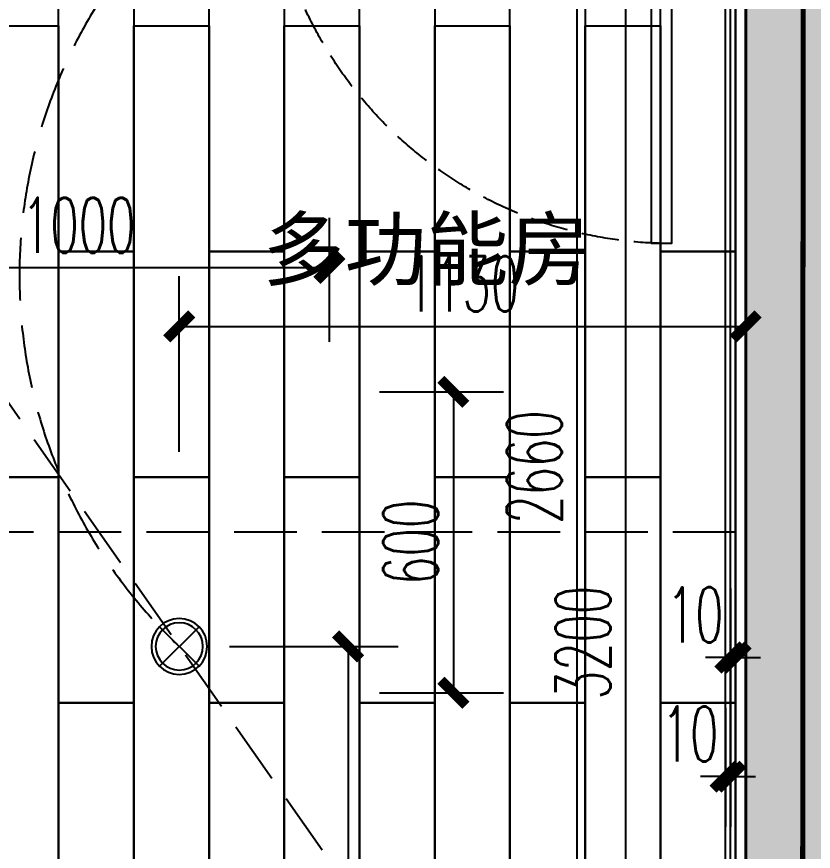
# Model space of a CAD drawing. Extents: x 184967 to 628822, y -100826 to 121332.
# Drawn here: x 393161 to 394750, y -23028 to -21364 of the extents above; entities that cross this region are included whole.
import ezdxf

# ---------------------------------------------------------------- set-up
doc = ezdxf.new("R2010")
doc.units = 0
doc.header["$MEASUREMENT"] = 0
doc.linetypes.add('__DASH', pattern=[0.35, 0.25, -0.1])
doc.linetypes.add('DASH', pattern=[0.35, 0.25, -0.1])
for name, color, linetype in [('0-地面', 251, 'Continuous'), ('0-活动家具', 55, 'Continuous'), ('0-装饰完成面', 47, 'Continuous'), ('column', 6, 'Continuous'), ('DIM-墙体定位', 146, 'Continuous'), ('DIM-完成面定位', 146, 'Continuous'), ('E02-灯具开关连线', 6, 'Continuous'), ('P11-平面门扇', 47, 'Continuous'), ('P13-文字说明', 52, 'Continuous'), ('T-灯具尺寸', 55, 'Continuous'), ('T03-天花造型', 30, 'Continuous'), ('T05-天花灯具', 51, 'Continuous'), ('WALL', 145, 'Continuous'), ('天花尺寸', 30, 'Continuous'), ('家具尺寸', 8, 'Continuous')]:
    doc.layers.add(name, color=color, linetype=linetype)
for name, color, linetype, lineweight in [('03-col-5F~23F$0$$0$COLU', 6, 'Continuous', 0), ('03-col-5F~23F$0$$0$COLU_HATCH', 251, 'Continuous', 0), ('4#6#-col-2F~31F$0$COLU_HATCH', 251, 'Continuous', 0), ('E-插座', 60, 'Continuous', 30)]:
    doc.layers.add(name, color=color, linetype=linetype, lineweight=lineweight)
doc.styles.add('尺寸标注', font='txt.shx', dxfattribs={"width": 0.6, "height": 110})
doc.styles.add('文字标注', font='')
doc.styles.get('文字标注').set_extended_font_data('SimSun')
doc.dimstyles.new('1-50', dxfattribs={"dimscale": 50, "dimtxt": 110, "dimasz": 1, "dimexe": 2, "dimexo": 2, "dimgap": 0.6, "dimtad": 1, "dimdec": 0, "dimrnd": 5, "dimtxsty": '尺寸标注', "dimblk": 'ARCHTICK', "dimcen": 2.5, "dimclrd": 251, "dimclre": 251, "dimclrt": 50, "dimadec": 0, "dimazin": 0, "dimtfac": 1, "dimtdec": 0, "dimtix": 1, "dimtmove": 2, "dimatfit": 3, "dimldrblk": 'DOT', "dimfxl": 0, "dimarcsym": 0})

# ---------------------------------------------------------------- blocks, each defined once
blk = doc.blocks.new('A$C087C765B')
blk.add_lwpolyline([(764.2, 0), (804.2, 0), (804.2, 804.2), (764.2, 804.2)], close=True)
at = {"color": 250, "linetype": 'DASH', "ltscale": 300}
blk.add_arc((804.2, 0), 804.2, 90, 180, dxfattribs=at)
blk = doc.blocks.new('_ArchTick')
at = {"color": 0, "linetype": 'ByBlock', "const_width": 0.4}
blk.add_lwpolyline([(-0.5, -0.5), (0.5, 0.5)], dxfattribs=at)
blk = doc.blocks.new('*D1152')
at = {"layer": 'Defpoints', "color": 0, "linetype": 'ByBlock', "transparency": 16777216}
for p in [(394614.6, -21981.8), (394614.6, -22271.6), (393485.2, -22619.9)]:
    blk.add_point(p, dxfattribs=at)
at = {"layer": 'T-灯具尺寸', "color": 251, "lineweight": -2, "transparency": 16777216}
for p, q in [((393485.2, -22231.8), (393485.2, -21881.8)), ((394614.6, -22171.6), (394614.6, -21881.8)), ((393485.2, -21981.8), (394614.6, -21981.8))]:
    blk.add_line(p, q, dxfattribs=at)
at = {"layer": 'T-灯具尺寸', "color": 251, "linetype": 'ByBlock', "lineweight": -2, "transparency": 16777216, "xscale": 50, "yscale": 50, "zscale": 50, "rotation": 180}
blk.add_blockref('_ArchTick', (393485.2, -21981.8), dxfattribs=at)
at = {"layer": 'T-灯具尺寸', "color": 251, "linetype": 'ByBlock', "lineweight": -2, "transparency": 16777216, "xscale": 50, "yscale": 50, "zscale": 50}
blk.add_blockref('_ArchTick', (394614.6, -21981.8), dxfattribs=at)
at = {"layer": 'T-灯具尺寸', "color": 50, "linetype": 'ByBlock', "transparency": 16777216, "insert": (394049.9, -21896.8), "char_height": 110, "attachment_point": 5, "style": '尺寸标注'}
blk.add_mtext('1130', dxfattribs=at)
blk = doc.blocks.new('_Dot')
at = {"color": 0, "linetype": 'ByBlock', "lineweight": -2}
blk.add_line((-0.5, 0), (-1, 0), dxfattribs=at)
at = {"color": 0, "linetype": 'ByBlock', "const_width": 0.5}
blk.add_lwpolyline([(-0.25, 0, 1), (0.25, 0, 1)], format="xyb", close=True, dxfattribs=at)
blk = doc.blocks.new('*D1153')
at = {"layer": 'Defpoints', "color": 0, "linetype": 'ByBlock', "transparency": 16777216}
for p in [(393485.2, -22619.9), (393514.6, -24212.2), (393821.8, -24212.2)]:
    blk.add_point(p, dxfattribs=at)
at = {"layer": 'T-灯具尺寸', "color": 251, "lineweight": -2, "transparency": 16777216}
for p, q in [((393585.2, -22619.9), (393921.8, -22619.9)), ((393821.8, -22619.9), (393821.8, -24212.2)), ((393614.6, -24212.2), (393921.8, -24212.2))]:
    blk.add_line(p, q, dxfattribs=at)
at = {"layer": 'T-灯具尺寸', "color": 251, "linetype": 'ByBlock', "lineweight": -2, "transparency": 16777216, "xscale": 50, "yscale": 50, "zscale": 50}
for p, rotation in [((393821.8, -22619.9), 90), ((393821.8, -24212.2), 270)]:
    blk.add_blockref('_ArchTick', p, dxfattribs=dict(at, rotation=rotation))
at = {"layer": 'T-灯具尺寸', "color": 50, "linetype": 'ByBlock', "transparency": 16777216, "insert": (393736.8, -23416), "char_height": 110, "attachment_point": 5, "rotation": 90, "style": '尺寸标注'}
blk.add_mtext('1590', dxfattribs=at)
blk = doc.blocks.new('*D1395')
at = {"layer": 'Defpoints', "color": 0, "linetype": 'ByBlock', "transparency": 16777216}
for p in [(394614.6, -21012.2), (394375.3, -24212.2), (394614.6, -24212.2)]:
    blk.add_point(p, dxfattribs=at)
at = {"layer": 'DIM-墙体定位', "color": 251, "lineweight": -2, "transparency": 16777216}
for p, q in [((394514.6, -21012.2), (394275.3, -21012.2)), ((394375.3, -21012.2), (394375.3, -24212.2)), ((394514.6, -24212.2), (394275.3, -24212.2))]:
    blk.add_line(p, q, dxfattribs=at)
at = {"layer": 'DIM-墙体定位', "color": 251, "linetype": 'ByBlock', "lineweight": -2, "transparency": 16777216, "xscale": 50, "yscale": 50, "zscale": 50}
for p, rotation in [((394375.3, -21012.2), 90), ((394375.3, -24212.2), 270)]:
    blk.add_blockref('_ArchTick', p, dxfattribs=dict(at, rotation=rotation))
at = {"layer": 'DIM-墙体定位', "color": 50, "linetype": 'ByBlock', "transparency": 16777216, "insert": (394290.3, -22612.2), "char_height": 110, "attachment_point": 5, "rotation": 90, "style": '尺寸标注'}
blk.add_mtext('3200', dxfattribs=at)
blk = doc.blocks.new('*D1464')
at = {"layer": 'Defpoints', "color": 0, "linetype": 'ByBlock', "transparency": 16777216}
for p in [(394478.1, -20932.2), (394278.3, -23592.2), (394478.1, -23592.2)]:
    blk.add_point(p, dxfattribs=at)
at = {"layer": 'DIM-完成面定位', "color": 251, "lineweight": -2, "transparency": 16777216}
for p, q in [((394378.1, -20932.2), (394178.3, -20932.2)), ((394278.3, -20932.2), (394278.3, -23592.2)), ((394378.1, -23592.2), (394178.3, -23592.2))]:
    blk.add_line(p, q, dxfattribs=at)
at = {"layer": 'DIM-完成面定位', "color": 251, "linetype": 'ByBlock', "lineweight": -2, "transparency": 16777216, "xscale": 50, "yscale": 50, "zscale": 50}
for p, rotation in [((394278.3, -20932.2), 90), ((394278.3, -23592.2), 270)]:
    blk.add_blockref('_ArchTick', p, dxfattribs=dict(at, rotation=rotation))
at = {"layer": 'DIM-完成面定位', "color": 50, "linetype": 'ByBlock', "transparency": 16777216, "insert": (394193.3, -22262.2), "char_height": 110, "attachment_point": 5, "rotation": 90, "style": '尺寸标注'}
blk.add_mtext('2660', dxfattribs=at)
blk = doc.blocks.new('*D1570')
at = {"layer": 'Defpoints', "color": 0, "linetype": 'ByBlock', "transparency": 16777216}
for p in [(392784.6, -21865), (392784.6, -22112.2), (393784.6, -22112.2)]:
    blk.add_point(p, dxfattribs=at)
at = {"layer": '家具尺寸', "color": 251, "lineweight": -2, "transparency": 16777216}
for p, q in [((392784.6, -22012.2), (392784.6, -21765)), ((393784.6, -22012.2), (393784.6, -21765)), ((393784.6, -21865), (392784.6, -21865))]:
    blk.add_line(p, q, dxfattribs=at)
at = {"layer": '家具尺寸', "color": 251, "linetype": 'ByBlock', "lineweight": -2, "transparency": 16777216, "xscale": 50, "yscale": 50, "zscale": 50, "rotation": 180}
blk.add_blockref('_ArchTick', (392784.6, -21865), dxfattribs=at)
at = {"layer": '家具尺寸', "color": 251, "linetype": 'ByBlock', "lineweight": -2, "transparency": 16777216, "xscale": 50, "yscale": 50, "zscale": 50}
blk.add_blockref('_ArchTick', (393784.6, -21865), dxfattribs=at)
at = {"layer": '家具尺寸', "color": 50, "linetype": 'ByBlock', "transparency": 16777216, "insert": (393284.6, -21780), "char_height": 110, "attachment_point": 5, "style": '尺寸标注'}
blk.add_mtext('1000', dxfattribs=at)
blk = doc.blocks.new('*D1571')
at = {"layer": 'Defpoints', "color": 0, "linetype": 'ByBlock', "transparency": 16777216}
for p in [(393784.6, -22112.2), (393784.6, -22712.2), (394031.8, -22712.2)]:
    blk.add_point(p, dxfattribs=at)
at = {"layer": '家具尺寸', "color": 251, "lineweight": -2, "transparency": 16777216}
for p, q in [((393884.6, -22112.2), (394131.8, -22112.2)), ((394031.8, -22112.2), (394031.8, -22712.2)), ((393884.6, -22712.2), (394131.8, -22712.2))]:
    blk.add_line(p, q, dxfattribs=at)
at = {"layer": '家具尺寸', "color": 251, "linetype": 'ByBlock', "lineweight": -2, "transparency": 16777216, "xscale": 50, "yscale": 50, "zscale": 50}
for p, rotation in [((394031.8, -22112.2), 90), ((394031.8, -22712.2), 270)]:
    blk.add_blockref('_ArchTick', p, dxfattribs=dict(at, rotation=rotation))
at = {"layer": '家具尺寸', "color": 50, "linetype": 'ByBlock', "transparency": 16777216, "insert": (393946.8, -22412.2), "char_height": 110, "attachment_point": 5, "rotation": 90, "style": '尺寸标注'}
blk.add_mtext('600', dxfattribs=at)
blk = doc.blocks.new('*D1691')
at = {"layer": 'Defpoints', "color": 0, "linetype": 'ByBlock', "transparency": 16777216}
for p in [(394584.6, -22404.5), (394594.6, -22404.5), (394594.6, -22642)]:
    blk.add_point(p, dxfattribs=at)
at = {"layer": '天花尺寸', "color": 251, "lineweight": -2, "transparency": 16777216}
for p, q in [((394584.6, -22504.5), (394584.6, -22742)), ((394594.6, -22504.5), (394594.6, -22742)), ((394584.6, -22642), (394534.6, -22642)), ((394584.6, -22642), (394594.6, -22642)), ((394594.6, -22642), (394644.6, -22642))]:
    blk.add_line(p, q, dxfattribs=at)
at = {"layer": '天花尺寸', "color": 251, "linetype": 'ByBlock', "lineweight": -2, "transparency": 16777216, "xscale": 50, "yscale": 50, "zscale": 50}
blk.add_blockref('_ArchTick', (394584.6, -22642), dxfattribs=at)
at = {"layer": '天花尺寸', "color": 251, "linetype": 'ByBlock', "lineweight": -2, "transparency": 16777216, "xscale": 50, "yscale": 50, "zscale": 50, "rotation": 180}
blk.add_blockref('_ArchTick', (394594.6, -22642), dxfattribs=at)
at = {"layer": '天花尺寸', "color": 50, "linetype": 'ByBlock', "transparency": 16777216, "insert": (394514, -22557), "char_height": 110, "attachment_point": 5, "style": '尺寸标注'}
blk.add_mtext('10', dxfattribs=at)
blk = doc.blocks.new('*D1692')
at = {"layer": 'Defpoints', "color": 0, "linetype": 'ByBlock', "transparency": 16777216}
for p in [(394574.6, -22642), (394584.6, -22642), (394584.6, -22879.5)]:
    blk.add_point(p, dxfattribs=at)
at = {"layer": '天花尺寸', "color": 251, "lineweight": -2, "transparency": 16777216}
for p, q in [((394574.6, -22742), (394574.6, -22979.5)), ((394584.6, -22742), (394584.6, -22979.5)), ((394574.6, -22879.5), (394524.6, -22879.5)), ((394574.6, -22879.5), (394584.6, -22879.5)), ((394584.6, -22879.5), (394634.6, -22879.5))]:
    blk.add_line(p, q, dxfattribs=at)
at = {"layer": '天花尺寸', "color": 251, "linetype": 'ByBlock', "lineweight": -2, "transparency": 16777216, "xscale": 50, "yscale": 50, "zscale": 50}
blk.add_blockref('_ArchTick', (394574.6, -22879.5), dxfattribs=at)
at = {"layer": '天花尺寸', "color": 251, "linetype": 'ByBlock', "lineweight": -2, "transparency": 16777216, "xscale": 50, "yscale": 50, "zscale": 50, "rotation": 180}
blk.add_blockref('_ArchTick', (394584.6, -22879.5), dxfattribs=at)
at = {"layer": '天花尺寸', "color": 50, "linetype": 'ByBlock', "transparency": 16777216, "insert": (394503.9, -22794.5), "char_height": 110, "attachment_point": 5, "style": '尺寸标注'}
blk.add_mtext('10', dxfattribs=at)
blk = doc.blocks.new('A$C11490035')
for p, q in [((3.99, -1.58), (5.392, -2.981)), ((3.99, -2.981), (5.392, -1.58))]:
    blk.add_line(p, q)
for radius in [0.991, 0.838]:
    blk.add_circle((4.691, -2.28), radius)
blk = doc.blocks.new('03-col-5F~23F')
at = {"layer": '03-col-5F~23F$0$$0$COLU_HATCH'}
blk.add_hatch(color=256, dxfattribs=at).paths.add_polyline_path([(13859.2, -1291.2), (13268.3, -1395.3), (12677.9, 1953), (12480.9, 1918.3), (13106, -1627), (13893.9, -1488.1)])
at = {"layer": '03-col-5F~23F$0$$0$COLU'}
blk.add_lwpolyline([(13859.2, -1291.2), (13268.3, -1395.3), (12677.9, 1953), (12480.9, 1918.3), (13106, -1627), (13893.9, -1488.1)], close=True, dxfattribs=at)

msp = doc.modelspace()

# ---------------------------------------------------------------- hatches: boundary and pattern name
at = {"layer": '4#6#-col-2F~31F$0$COLU_HATCH'}
msp.add_hatch(color=250, dxfattribs=at).paths.add_polyline_path([(395414.6, -24212.2), (395414.6, -24412.2), (394614.6, -24412.2), (394614.6, -20812.2), (394814.6, -20812.2), (394814.6, -24212.2)])

# ---------------------------------------------------------------- linework, layer by layer
at = {"layer": '0-地面', "color": 8, "linetype": 'ByBlock'}
msp.add_lwpolyline([(394594.6, -21048.1), (392378.9, -21047.5), (391824.4, -24192.2), (394594.6, -24192.2), (394594.6, -21048.1)], dxfattribs=at)
msp.add_lwpolyline([(394594.6, -21048.1), (392378.9, -21047.5), (391824.4, -24192.2), (394594.6, -24192.2), (394594.6, -21048.1)], dxfattribs=at)
at = {"layer": '0-地面', "color": 250, "linetype": 'ByBlock'}
for points in [[(393394.6, -21047.8), (393394.6, -21832.2), (393244.6, -21832.2), (393244.6, -21047.7)], [(393694.6, -21047.9), (393694.6, -21832.2), (393544.6, -21832.2), (393544.6, -21047.8)], [(393994.6, -21048), (393994.6, -21832.2), (393844.6, -21832.2), (393844.6, -21047.9)], [(394294.6, -21048), (394294.6, -21832.2), (394144.6, -21832.2), (394144.6, -21048)], [(394594.6, -21048.1), (394594.6, -21832.2), (394444.6, -21832.2), (394444.6, -21048.1)]]:
    msp.add_lwpolyline(points, dxfattribs=at)
for points in [[(393094.6, -22282.2), (393094.6, -21382.2), (393244.6, -21382.2), (393244.6, -22282.2)], [(393394.6, -22282.2), (393394.6, -21382.2), (393544.6, -21382.2), (393544.6, -22282.2)], [(393694.6, -22282.2), (393694.6, -21382.2), (393844.6, -21382.2), (393844.6, -22282.2)], [(393994.6, -22282.2), (393994.6, -21382.2), (394144.6, -21382.2), (394144.6, -22282.2)], [(394294.6, -22282.2), (394294.6, -21382.2), (394444.6, -21382.2), (394444.6, -22282.2)], [(393244.6, -22732.2), (393244.6, -21832.2), (393394.6, -21832.2), (393394.6, -22732.2)], [(393544.6, -22732.2), (393544.6, -21832.2), (393694.6, -21832.2), (393694.6, -22732.2)], [(393844.6, -22732.2), (393844.6, -21832.2), (393994.6, -21832.2), (393994.6, -22732.2)], [(394144.6, -22732.2), (394144.6, -21832.2), (394294.6, -21832.2), (394294.6, -22732.2)], [(394444.6, -22732.2), (394444.6, -21832.2), (394594.6, -21832.2), (394594.6, -22732.2)], [(393094.6, -23182.2), (393094.6, -22282.2), (393244.6, -22282.2), (393244.6, -23182.2)], [(393394.6, -23182.2), (393394.6, -22282.2), (393544.6, -22282.2), (393544.6, -23182.2)], [(393694.6, -23182.2), (393694.6, -22282.2), (393844.6, -22282.2), (393844.6, -23182.2)], [(393994.6, -23182.2), (393994.6, -22282.2), (394144.6, -22282.2), (394144.6, -23182.2)], [(394294.6, -23182.2), (394294.6, -22282.2), (394444.6, -22282.2), (394444.6, -23182.2)], [(393244.6, -23632.2), (393244.6, -22732.2), (393394.6, -22732.2), (393394.6, -23632.2)], [(393544.6, -23632.2), (393544.6, -22732.2), (393694.6, -22732.2), (393694.6, -23632.2)], [(393844.6, -23632.2), (393844.6, -22732.2), (393994.6, -22732.2), (393994.6, -23632.2)], [(394144.6, -23632.2), (394144.6, -22732.2), (394294.6, -22732.2), (394294.6, -23632.2)], [(394444.6, -23632.2), (394444.6, -22732.2), (394594.6, -22732.2), (394594.6, -23632.2)]]:
    msp.add_lwpolyline(points, close=True, dxfattribs=at)
at = {"layer": '0-活动家具', "linetype": '__DASH', "ltscale": 500}
msp.add_line((394594.6, -22392.2), (392434.6, -22392.2), dxfattribs=at)
at = {"layer": '0-装饰完成面', "linetype": 'ByBlock'}
msp.add_lwpolyline([(394514.6, -21048.1), (394594.6, -21048.1), (394594.6, -24212.2)], dxfattribs=at)
at = {"layer": 'E-插座', "color": 6, "linetype": '__DASH', "ltscale": 250, "const_width": 10, "elevation": -6.9}
msp.add_lwpolyline([(394729.8, -20594), (395136.1, -20594), (395134.3, -23860), (394728, -23860)], close=True, dxfattribs=at)
at = {"layer": 'E02-灯具开关连线', "color": 6, "linetype": 'DASH', "ltscale": 500}
for centre, radius, start, end in [((394238.6, -24752), 5202.9, 36.0601, 101.2623), ((393836, -22573.6), 2943.6, 5.4427, 98.9252), ((394183.7, -21880.3), 1017.3, 136.3421, 226.6348)]:
    msp.add_arc(centre, radius, start, end, dxfattribs=at)
at = {"layer": 'T-灯具尺寸', "color": 8, "linetype": 'DASH', "ltscale": 500}
msp.add_line((394574.6, -24172.2), (392395.7, -21067.5), dxfattribs=at)
at = {"layer": 'T03-天花造型', "color": 8, "linetype": 'ByBlock'}
msp.add_lwpolyline([(394594.6, -21048.1), (392378.9, -21047.5), (392142.7, -22386.9), (392141.8, -24192.2), (394594.6, -24192.2), (394594.6, -21048.1)], dxfattribs=at)
at = {"layer": 'T03-天花造型', "color": 250, "linetype": 'ByBlock'}
msp.add_lwpolyline([(394584.6, -21058.1), (392387.3, -21057.5), (392152.7, -22387.8), (392151.8, -24182.2), (394584.6, -24182.2)], close=True, dxfattribs=at)
at = {"layer": 'T03-天花造型', "color": 8, "linetype": 'ByBlock'}
msp.add_lwpolyline([(394574.6, -21068.1), (392395.7, -21067.5), (392162.7, -22388.7), (392161.8, -24172.2), (394574.6, -24172.2)], close=True, dxfattribs=at)
at = {"layer": 'WALL'}
msp.add_line((394614.6, -24312.2), (394614.6, -20912.2), dxfattribs=at)
msp.add_lwpolyline([(395414.6, -24212.2), (395414.6, -24412.2), (394614.6, -24412.2), (394614.6, -20812.2), (394814.6, -20812.2), (394814.6, -24212.2)], close=True, dxfattribs=at)

# ---------------------------------------------------------------- block references
at = {"layer": 'column', "rotation": 349.9999999994567}
msp.add_blockref('03-col-5F~23F', (381992, -20534), dxfattribs=at)
at = {"layer": 'P11-平面门扇', "xscale": -1, "rotation": 180}
msp.add_blockref('A$C087C765B', (393662.6, -21012.2), dxfattribs=at)
at = {"layer": 'T05-天花灯具', "xscale": -56.21171043825213, "yscale": 56.21171043825213, "zscale": 56.21171043825213}
msp.add_blockref('A$C11490035', (393748.9, -22491.7), dxfattribs=at)

# ---------------------------------------------------------------- texts
at = {"layer": 'P13-文字说明', "color": 52, "style": '文字标注'}
msp.add_text('多功能房', height=120, dxfattribs=at).set_placement((393650.8, -21887.7))

# ---------------------------------------------------------------- dimensions: what is measured, and where the dimension line sits
at = {"layer": 'DIM-墙体定位', "color": 55, "linetype": 'ByBlock'}
dim = msp.add_linear_dim(base=(394375.3, -24212.2), p1=(394614.6, -21012.2), p2=(394614.6, -24212.2), angle=90, dimstyle='1-50', override={"dimfxl": 5, "dimfxlon": 1}, dxfattribs=at)
dim.commit()
dim.dimension.update_dxf_attribs({"geometry": '*D1395', "text_midpoint": (394290.3, -22612.2)})
at = {"layer": 'DIM-完成面定位', "linetype": 'ByBlock'}
dim = msp.add_linear_dim(base=(394278.3, -23592.2), p1=(394478.1, -20932.2), p2=(394478.1, -23592.2), angle=90, dimstyle='1-50', override={"dimfxl": 5, "dimfxlon": 1}, dxfattribs=at)
dim.commit()
dim.dimension.update_dxf_attribs({"geometry": '*D1464', "text_midpoint": (394193.3, -22262.2)})
at = {"layer": 'T-灯具尺寸', "color": 55, "linetype": 'ByBlock'}
for base, p2, angle, picture, middle in [((394614.6, -21981.8), (394614.6, -22271.6), 180, '*D1152', (394049.9, -21896.8)), ((393821.8, -24212.2), (393514.6, -24212.2), 90, '*D1153', (393736.8, -23416))]:
    dim = msp.add_linear_dim(base=base, p1=(393485.2, -22619.9), p2=p2, angle=angle, dimstyle='1-50', override={"dimfxl": 5, "dimfxlon": 1}, dxfattribs=at)
    dim.commit()
    dim.dimension.update_dxf_attribs({"geometry": picture, "text_midpoint": middle})
at = {"layer": '天花尺寸', "linetype": 'ByBlock'}
for base, p1, p2, picture, middle in [((394594.6, -22642), (394584.6, -22404.5), (394594.6, -22404.5), '*D1691', (394514, -22557)), ((394584.6, -22879.5), (394574.6, -22642), (394584.6, -22642), '*D1692', (394503.9, -22794.5))]:
    dim = msp.add_linear_dim(base=base, p1=p1, p2=p2, angle=0, dimstyle='1-50', override={"dimfxl": 5, "dimfxlon": 1}, dxfattribs=at)
    dim.commit()
    dim.dimension.update_dxf_attribs({"geometry": picture, "text_midpoint": middle, "dimtype": 160})
at = {"layer": '家具尺寸', "linetype": 'ByBlock'}
for base, p2, angle, picture, middle in [((392784.6, -21865), (392784.6, -22112.2), 180, '*D1570', (393284.6, -21780)), ((394031.8, -22712.2), (393784.6, -22712.2), 90, '*D1571', (393946.8, -22412.2))]:
    dim = msp.add_linear_dim(base=base, p1=(393784.6, -22112.2), p2=p2, angle=angle, dimstyle='1-50', override={"dimfxl": 5, "dimfxlon": 1}, dxfattribs=at)
    dim.commit()
    dim.dimension.update_dxf_attribs({"geometry": picture, "text_midpoint": middle})

doc.saveas('drawing.dxf')
